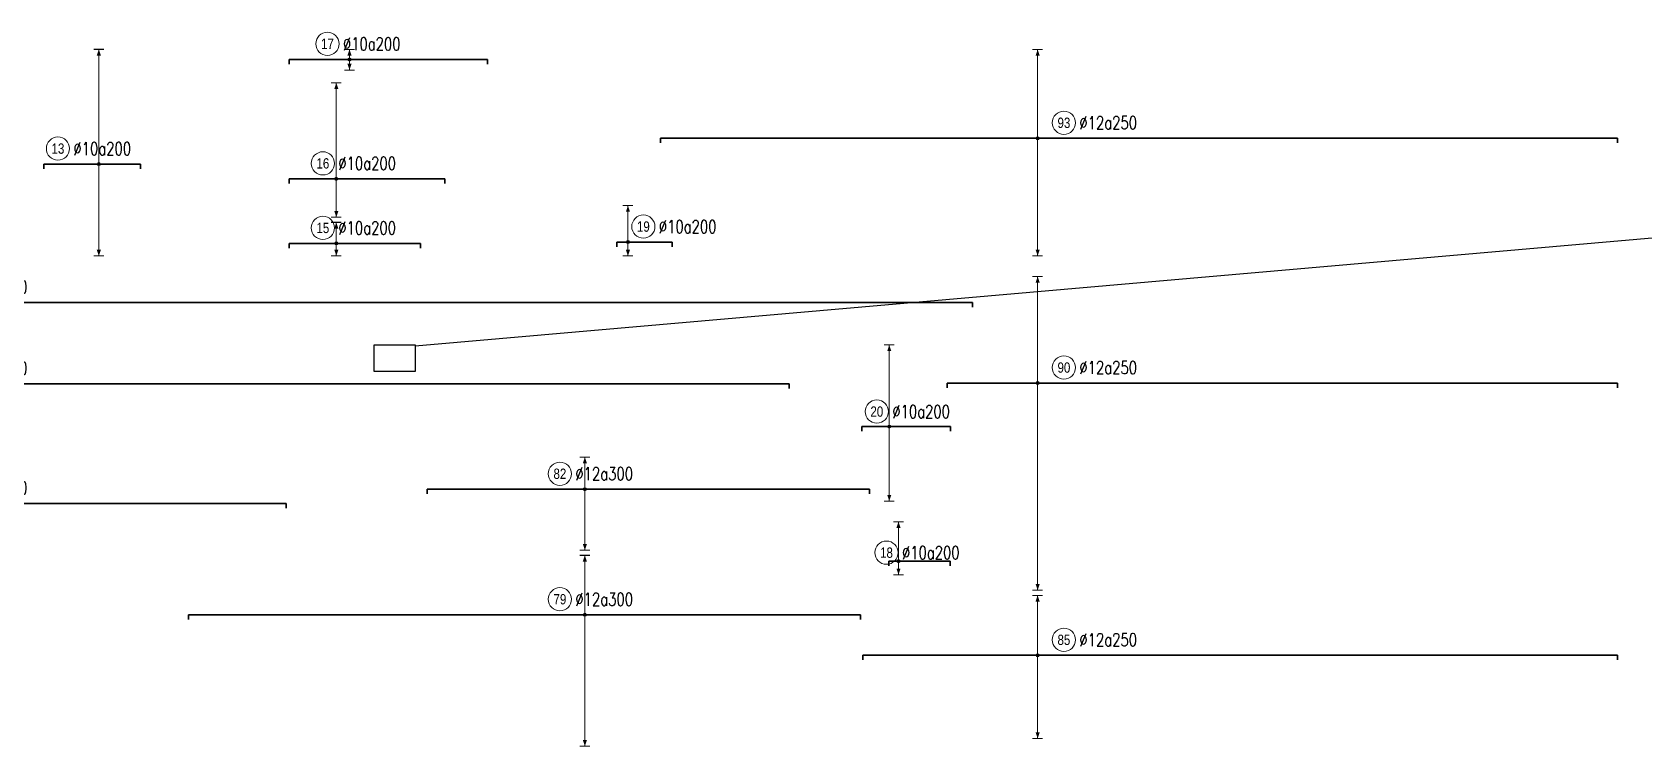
# Model space of a CAD drawing. Header units: millimetres. Extents: x -415354 to 883813, y -531490 to 486716.
# Drawn here: x 155525 to 217984, y 685 to 28362 of the extents above; entities that cross this region are included whole.
import ezdxf
from ezdxf.enums import TextEntityAlignment as Align

# ---------------------------------------------------------------- set-up
doc = ezdxf.new("R2010")
doc.units = ezdxf.units.MM
doc.header["$MEASUREMENT"] = 0
for name, color, linetype, lineweight in [('NDC_S_DIM', 1, 'Continuous', 15), ('NDC_S_REBAR', 4, 'Continuous', 35), ('NDC_S_VN TEXT', 7, 'Continuous', 20)]:
    doc.layers.add(name, color=color, linetype=linetype, lineweight=lineweight)
doc.styles.add('ARIAL', font='arial.ttf', dxfattribs={"width": 0.8})
doc.styles.add('NDC_EN TXT', font='romans.shx', dxfattribs={"width": 0.8})

# ---------------------------------------------------------------- blocks, each defined once
blk = doc.blocks.new('*U164')
h = blk.add_hatch(color=6)
edge = h.paths.add_edge_path()
edge.add_arc((-2.99, 0), 0.3, 0, 360)
at = {"layer": 'NDC_S_DIM', "color": 8}
for q in [(-2.99, 22.22), (-2.99, -17.78)]:
    blk.add_line((-2.99, 0), q, dxfattribs=at)
for points in [[(-3.99, 22.22, 0.2, 0.2, 0), (-1.99, 22.22, 0, 0, 0)], [(-3.99, -17.78, 0.2, 0.2, 0), (-1.99, -17.78, 0, 0, 0)]]:
    blk.add_lwpolyline(points, format="xyseb", dxfattribs=at)
at = {"layer": 'NDC_S_DIM'}
blk.add_circle((-10.91, 3), 2.25, dxfattribs=at)
at = {"layer": 'NDC_S_DIM', "color": 6}
blk.add_circle((-2.99, 0), 0.3, dxfattribs=at)
at = {"layer": 'NDC_S_DIM', "color": 8}
for points in [[(-3.39, 21.02), (-2.99, 22.22), (-2.59, 21.02)], [(-3.39, -16.58), (-2.99, -17.78), (-2.59, -16.58)]]:
    blk.add_solid(points, dxfattribs=at)
at = {"layer": 'NDC_S_REBAR'}
for p, q in [((0, 0), (-13.63, 0)), ((-13.63, 0), (-13.63, -0.9)), ((0, 0), (5.08, 0)), ((5.08, 0), (5.08, -0.9)), ((-13.63, -0.9), (-13.63, -0.9)), ((5.08, -0.9), (5.08, -0.9))]:
    blk.add_line(p, q, dxfattribs=at)
at = {"layer": 'NDC_S_VN TEXT', "style": 'ARIAL', "width": 0.8}
blk.add_attdef('KHT', text='', height=2, dxfattribs=at).set_placement((-10.91, 3), align=Align.MIDDLE_CENTER)
at = {"layer": 'NDC_S_VN TEXT', "color": 3, "style": 'NDC_EN TXT', "width": 0.75}
blk.add_attdef('DKT', (-7.91, 1.75), '', height=2.5, dxfattribs=at)
blk = doc.blocks.new('*U128')
h = blk.add_hatch(color=6)
edge = h.paths.add_edge_path()
edge.add_arc((1.28, 0), 0.3, 0, 360)
at = {"layer": 'NDC_S_DIM', "color": 8}
for q in [(1.28, 1.97), (1.28, -2.03)]:
    blk.add_line((1.28, 0), q, dxfattribs=at)
for points in [[(0.28, 1.97, 0.2, 0.2, 0), (2.28, 1.97, 0, 0, 0)], [(0.28, -2.03, 0.2, 0.2, 0), (2.28, -2.03, 0, 0, 0)]]:
    blk.add_lwpolyline(points, format="xyseb", dxfattribs=at)
at = {"layer": 'NDC_S_DIM'}
blk.add_circle((-3, 3.04), 2.25, dxfattribs=at)
at = {"layer": 'NDC_S_DIM', "color": 6}
blk.add_circle((1.28, 0), 0.3, dxfattribs=at)
at = {"layer": 'NDC_S_DIM', "color": 8}
for points in [[(0.88, 0.77), (1.28, 1.97), (1.68, 0.77)], [(0.88, -0.83), (1.28, -2.03), (1.68, -0.83)]]:
    blk.add_solid(points, dxfattribs=at)
at = {"layer": 'NDC_S_REBAR'}
for p, q in [((0, 0), (-10.43, 0)), ((-10.43, 0), (-10.43, -0.9)), ((0, 0), (28.02, 0)), ((28.02, 0), (28.02, -0.9)), ((-10.43, -0.9), (-10.43, -0.9)), ((28.02, -0.9), (28.02, -0.9))]:
    blk.add_line(p, q, dxfattribs=at)
at = {"layer": 'NDC_S_VN TEXT', "style": 'ARIAL', "width": 0.8}
blk.add_attdef('KHT', text='', height=2, dxfattribs=at).set_placement((-3, 3.04), align=Align.MIDDLE_CENTER)
at = {"layer": 'NDC_S_VN TEXT', "color": 3, "style": 'NDC_EN TXT', "width": 0.75}
blk.add_attdef('DKT', (0, 1.79), '', height=2.5, dxfattribs=at)
blk = doc.blocks.new('*U120')
h = blk.add_hatch(color=6)
edge = h.paths.add_edge_path()
edge.add_arc((-5.03, 0), 0.3, 0, 360)
at = {"layer": 'NDC_S_DIM', "color": 8}
for q in [(-5.03, 5.55), (-5.03, -4.2)]:
    blk.add_line((-5.03, 0), q, dxfattribs=at)
for points in [[(-6.03, 5.55, 0.2, 0.2, 0), (-4.03, 5.55, 0, 0, 0)], [(-6.03, -4.2, 0.2, 0.2, 0), (-4.03, -4.2, 0, 0, 0)]]:
    blk.add_lwpolyline(points, format="xyseb", dxfattribs=at)
at = {"layer": 'NDC_S_DIM'}
blk.add_circle((-9.87, 3), 2.25, dxfattribs=at)
at = {"layer": 'NDC_S_DIM', "color": 6}
blk.add_circle((-5.03, 0), 0.3, dxfattribs=at)
at = {"layer": 'NDC_S_DIM', "color": 8}
for points in [[(-5.43, 4.35), (-5.03, 5.55), (-4.63, 4.35)], [(-5.43, -3), (-5.03, -4.2), (-4.63, -3)]]:
    blk.add_solid(points, dxfattribs=at)
at = {"layer": 'NDC_S_REBAR'}
for p, q in [((0, 0), (-68.26, 0)), ((-68.26, 0), (-68.26, -0.9)), ((0, 0), (187.44, 0)), ((187.44, 0), (187.44, -0.9)), ((-68.26, -0.9), (-68.26, -0.9)), ((187.44, -0.9), (187.44, -0.9))]:
    blk.add_line(p, q, dxfattribs=at)
at = {"layer": 'NDC_S_VN TEXT', "style": 'ARIAL', "width": 0.8}
blk.add_attdef('KHT', text='', height=2, dxfattribs=at).set_placement((-9.87, 3), align=Align.MIDDLE_CENTER)
at = {"layer": 'NDC_S_VN TEXT', "color": 3, "style": 'NDC_EN TXT', "width": 0.75}
blk.add_attdef('DKT', (-6.87, 1.75), '', height=2.5, dxfattribs=at)
blk = doc.blocks.new('*U107')
h = blk.add_hatch(color=6)
edge = h.paths.add_edge_path()
edge.add_arc((-3.14, 0), 0.3, 0, 360)
at = {"layer": 'NDC_S_DIM', "color": 8}
for q in [(-3.14, 18.58), (-3.14, -7.42)]:
    blk.add_line((-3.14, 0), q, dxfattribs=at)
for points in [[(-4.14, 18.58, 0.2, 0.2, 0), (-2.14, 18.58, 0, 0, 0)], [(-4.14, -7.42, 0.2, 0.2, 0), (-2.14, -7.42, 0, 0, 0)]]:
    blk.add_lwpolyline(points, format="xyseb", dxfattribs=at)
at = {"layer": 'NDC_S_DIM'}
blk.add_circle((-5.75, 3), 2.25, dxfattribs=at)
at = {"layer": 'NDC_S_DIM', "color": 6}
blk.add_circle((-3.14, 0), 0.3, dxfattribs=at)
at = {"layer": 'NDC_S_DIM', "color": 8}
for points in [[(-3.54, 17.38), (-3.14, 18.58), (-2.74, 17.38)], [(-3.54, -6.22), (-3.14, -7.42), (-2.74, -6.22)]]:
    blk.add_solid(points, dxfattribs=at)
at = {"layer": 'NDC_S_REBAR'}
for p, q in [((0, 0), (-12.29, 0)), ((-12.29, 0), (-12.29, -0.9)), ((0, 0), (17.91, 0)), ((17.91, 0), (17.91, -0.9)), ((-12.29, -0.9), (-12.29, -0.9)), ((17.91, -0.9), (17.91, -0.9))]:
    blk.add_line(p, q, dxfattribs=at)
at = {"layer": 'NDC_S_VN TEXT', "style": 'ARIAL', "width": 0.8}
blk.add_attdef('KHT', text='', height=2, dxfattribs=at).set_placement((-5.75, 3), align=Align.MIDDLE_CENTER)
at = {"layer": 'NDC_S_VN TEXT', "color": 3, "style": 'NDC_EN TXT', "width": 0.75}
blk.add_attdef('DKT', (-2.75, 1.75), '', height=2.5, dxfattribs=at)
blk = doc.blocks.new('*U290')
h = blk.add_hatch(color=6)
edge = h.paths.add_edge_path()
edge.add_arc((-5.03, 0), 0.3, 0, 360)
at = {"layer": 'NDC_S_DIM', "color": 8}
for q in [(-5.03, 8.95), (-5.03, -6.05)]:
    blk.add_line((-5.03, 0), q, dxfattribs=at)
for points in [[(-6.03, 8.95, 0.2, 0.2, 0), (-4.03, 8.95, 0, 0, 0)], [(-6.03, -6.05, 0.2, 0.2, 0), (-4.03, -6.05, 0, 0, 0)]]:
    blk.add_lwpolyline(points, format="xyseb", dxfattribs=at)
at = {"layer": 'NDC_S_DIM'}
blk.add_circle((-9.87, 3), 2.25, dxfattribs=at)
at = {"layer": 'NDC_S_DIM', "color": 6}
blk.add_circle((-5.03, 0), 0.3, dxfattribs=at)
at = {"layer": 'NDC_S_DIM', "color": 8}
for points in [[(-5.43, 7.75), (-5.03, 8.95), (-4.63, 7.75)], [(-5.43, -4.85), (-5.03, -6.05), (-4.63, -4.85)]]:
    blk.add_solid(points, dxfattribs=at)
at = {"layer": 'NDC_S_REBAR'}
for p, q in [((0, 0), (-68.26, 0)), ((-68.26, 0), (-68.26, -0.9)), ((0, 0), (54.44, 0)), ((54.44, 0), (54.44, -0.9)), ((-68.26, -0.9), (-68.26, -0.9)), ((54.44, -0.9), (54.44, -0.9))]:
    blk.add_line(p, q, dxfattribs=at)
at = {"layer": 'NDC_S_VN TEXT', "style": 'ARIAL', "width": 0.8}
blk.add_attdef('KHT', text='', height=2, dxfattribs=at).set_placement((-9.87, 3), align=Align.MIDDLE_CENTER)
at = {"layer": 'NDC_S_VN TEXT', "color": 3, "style": 'NDC_EN TXT', "width": 0.75}
blk.add_attdef('DKT', (-6.87, 1.75), '', height=2.5, dxfattribs=at)
blk = doc.blocks.new('*U291')
h = blk.add_hatch(color=6)
edge = h.paths.add_edge_path()
edge.add_arc((-5.03, 0), 0.3, 0, 360)
at = {"layer": 'NDC_S_DIM', "color": 8}
for q in [(-5.03, 6.2), (-5.03, -11.8)]:
    blk.add_line((-5.03, 0), q, dxfattribs=at)
for points in [[(-6.03, 6.2, 0.2, 0.2, 0), (-4.03, 6.2, 0, 0, 0)], [(-6.03, -11.8, 0.2, 0.2, 0), (-4.03, -11.8, 0, 0, 0)]]:
    blk.add_lwpolyline(points, format="xyseb", dxfattribs=at)
at = {"layer": 'NDC_S_DIM'}
blk.add_circle((-9.87, 3), 2.25, dxfattribs=at)
at = {"layer": 'NDC_S_DIM', "color": 6}
blk.add_circle((-5.03, 0), 0.3, dxfattribs=at)
at = {"layer": 'NDC_S_DIM', "color": 8}
for points in [[(-5.43, 5), (-5.03, 6.2), (-4.63, 5)], [(-5.43, -10.6), (-5.03, -11.8), (-4.63, -10.6)]]:
    blk.add_solid(points, dxfattribs=at)
at = {"layer": 'NDC_S_REBAR'}
for p, q in [((0, 0), (-35.6, 0)), ((-35.6, 0), (-35.6, -0.9)), ((0, 0), (50.1, 0)), ((50.1, 0), (50.1, -0.9)), ((-35.6, -0.9), (-35.6, -0.9)), ((50.1, -0.9), (50.1, -0.9))]:
    blk.add_line(p, q, dxfattribs=at)
at = {"layer": 'NDC_S_VN TEXT', "style": 'ARIAL', "width": 0.8}
blk.add_attdef('KHT', text='', height=2, dxfattribs=at).set_placement((-9.87, 3), align=Align.MIDDLE_CENTER)
at = {"layer": 'NDC_S_VN TEXT', "color": 3, "style": 'NDC_EN TXT', "width": 0.75}
blk.add_attdef('DKT', (-6.87, 1.75), '', height=2.5, dxfattribs=at)
blk = doc.blocks.new('*U299')
h = blk.add_hatch(color=6)
edge = h.paths.add_edge_path()
edge.add_arc((-5.03, 0), 0.3, 0, 360)
at = {"layer": 'NDC_S_DIM', "color": 8}
for q in [(-5.03, 11.5), (-5.03, -25.48)]:
    blk.add_line((-5.03, 0), q, dxfattribs=at)
for points in [[(-6.03, 11.5, 0.2, 0.2, 0), (-4.03, 11.5, 0, 0, 0)], [(-6.03, -25.48, 0.2, 0.2, 0), (-4.03, -25.48, 0, 0, 0)]]:
    blk.add_lwpolyline(points, format="xyseb", dxfattribs=at)
at = {"layer": 'NDC_S_DIM'}
blk.add_circle((-9.87, 3), 2.25, dxfattribs=at)
at = {"layer": 'NDC_S_DIM', "color": 6}
blk.add_circle((-5.03, 0), 0.3, dxfattribs=at)
at = {"layer": 'NDC_S_DIM', "color": 8}
for points in [[(-5.43, 10.3), (-5.03, 11.5), (-4.63, 10.3)], [(-5.43, -24.28), (-5.03, -25.48), (-4.63, -24.28)]]:
    blk.add_solid(points, dxfattribs=at)
at = {"layer": 'NDC_S_REBAR'}
for p, q in [((0, 0), (-81.85, 0)), ((-81.85, 0), (-81.85, -0.9)), ((0, 0), (48.35, 0)), ((48.35, 0), (48.35, -0.9)), ((-81.85, -0.9), (-81.85, -0.9)), ((48.35, -0.9), (48.35, -0.9))]:
    blk.add_line(p, q, dxfattribs=at)
at = {"layer": 'NDC_S_VN TEXT', "style": 'ARIAL', "width": 0.8}
blk.add_attdef('KHT', text='', height=2, dxfattribs=at).set_placement((-9.87, 3), align=Align.MIDDLE_CENTER)
at = {"layer": 'NDC_S_VN TEXT', "color": 3, "style": 'NDC_EN TXT', "width": 0.75}
blk.add_attdef('DKT', (-6.87, 1.75), '', height=2.5, dxfattribs=at)
blk = doc.blocks.new('*U315')
h = blk.add_hatch(color=6)
edge = h.paths.add_edge_path()
edge.add_arc((-2.99, 0), 0.3, 0, 360)
at = {"layer": 'NDC_S_DIM', "color": 8}
for q in [(-2.99, 17.19), (-2.99, -22.78)]:
    blk.add_line((-2.99, 0), q, dxfattribs=at)
for points in [[(-3.99, 17.19, 0.2, 0.2, 0), (-1.99, 17.19, 0, 0, 0)], [(-3.99, -22.78, 0.2, 0.2, 0), (-1.99, -22.78, 0, 0, 0)]]:
    blk.add_lwpolyline(points, format="xyseb", dxfattribs=at)
at = {"layer": 'NDC_S_DIM'}
blk.add_circle((2.1, 3), 2.25, dxfattribs=at)
at = {"layer": 'NDC_S_DIM', "color": 6}
blk.add_circle((-2.99, 0), 0.3, dxfattribs=at)
at = {"layer": 'NDC_S_DIM', "color": 8}
for points in [[(-3.39, 15.99), (-2.99, 17.19), (-2.59, 15.99)], [(-3.39, -21.58), (-2.99, -22.78), (-2.59, -21.58)]]:
    blk.add_solid(points, dxfattribs=at)
at = {"layer": 'NDC_S_REBAR'}
for p, q in [((0, 0), (-76.05, 0)), ((-76.05, 0), (-76.05, -0.9)), ((0, 0), (109.4, 0)), ((109.4, 0), (109.4, -0.9)), ((-76.05, -0.9), (-76.05, -0.9)), ((109.4, -0.9), (109.4, -0.9))]:
    blk.add_line(p, q, dxfattribs=at)
at = {"layer": 'NDC_S_VN TEXT', "style": 'ARIAL', "width": 0.8}
blk.add_attdef('KHT', text='', height=2, dxfattribs=at).set_placement((2.1, 3), align=Align.MIDDLE_CENTER)
at = {"layer": 'NDC_S_VN TEXT', "color": 3, "style": 'NDC_EN TXT', "width": 0.75}
blk.add_attdef('DKT', (5.1, 1.75), '', height=2.5, dxfattribs=at)
blk = doc.blocks.new('*U328')
h = blk.add_hatch(color=6)
edge = h.paths.add_edge_path()
edge.add_arc((-2.99, 0), 0.3, 0, 360)
at = {"layer": 'NDC_S_DIM', "color": 8}
for q in [(-2.99, 20.63), (-2.99, -40.12)]:
    blk.add_line((-2.99, 0), q, dxfattribs=at)
for points in [[(-3.99, 20.63, 0.2, 0.2, 0), (-1.99, 20.63, 0, 0, 0)], [(-3.99, -40.12, 0.2, 0.2, 0), (-1.99, -40.12, 0, 0, 0)]]:
    blk.add_lwpolyline(points, format="xyseb", dxfattribs=at)
at = {"layer": 'NDC_S_DIM'}
blk.add_circle((2.1, 3), 2.25, dxfattribs=at)
at = {"layer": 'NDC_S_DIM', "color": 6}
blk.add_circle((-2.99, 0), 0.3, dxfattribs=at)
at = {"layer": 'NDC_S_DIM', "color": 8}
for points in [[(-3.39, 19.43), (-2.99, 20.63), (-2.59, 19.43)], [(-3.39, -38.92), (-2.99, -40.12), (-2.59, -38.92)]]:
    blk.add_solid(points, dxfattribs=at)
at = {"layer": 'NDC_S_REBAR'}
for p, q in [((0, 0), (-20.54, 0)), ((-20.54, 0), (-20.54, -0.9)), ((0, 0), (109.4, 0)), ((109.4, 0), (109.4, -0.9)), ((-20.54, -0.9), (-20.54, -0.9)), ((109.4, -0.9), (109.4, -0.9))]:
    blk.add_line(p, q, dxfattribs=at)
at = {"layer": 'NDC_S_VN TEXT', "style": 'ARIAL', "width": 0.8}
blk.add_attdef('KHT', text='', height=2, dxfattribs=at).set_placement((2.1, 3), align=Align.MIDDLE_CENTER)
at = {"layer": 'NDC_S_VN TEXT', "color": 3, "style": 'NDC_EN TXT', "width": 0.75}
blk.add_attdef('DKT', (5.1, 1.75), '', height=2.5, dxfattribs=at)
blk = doc.blocks.new('*U327')
h = blk.add_hatch(color=6)
edge = h.paths.add_edge_path()
edge.add_arc((-2.99, 0), 0.3, 0, 360)
at = {"layer": 'NDC_S_DIM', "color": 8}
for q in [(-2.99, 11.61), (-2.99, -16.14)]:
    blk.add_line((-2.99, 0), q, dxfattribs=at)
for points in [[(-3.99, 11.61, 0.2, 0.2, 0), (-1.99, 11.61, 0, 0, 0)], [(-3.99, -16.14, 0.2, 0.2, 0), (-1.99, -16.14, 0, 0, 0)]]:
    blk.add_lwpolyline(points, format="xyseb", dxfattribs=at)
at = {"layer": 'NDC_S_DIM'}
blk.add_circle((2.1, 3), 2.25, dxfattribs=at)
at = {"layer": 'NDC_S_DIM', "color": 6}
blk.add_circle((-2.99, 0), 0.3, dxfattribs=at)
at = {"layer": 'NDC_S_DIM', "color": 8}
for points in [[(-3.39, 10.41), (-2.99, 11.61), (-2.59, 10.41)], [(-3.39, -14.94), (-2.99, -16.14), (-2.59, -14.94)]]:
    blk.add_solid(points, dxfattribs=at)
at = {"layer": 'NDC_S_REBAR'}
for p, q in [((0, 0), (-36.84, 0)), ((-36.84, 0), (-36.84, -0.9)), ((0, 0), (109.4, 0)), ((109.4, 0), (109.4, -0.9)), ((-36.84, -0.9), (-36.84, -0.9)), ((109.4, -0.9), (109.4, -0.9))]:
    blk.add_line(p, q, dxfattribs=at)
at = {"layer": 'NDC_S_VN TEXT', "style": 'ARIAL', "width": 0.8}
blk.add_attdef('KHT', text='', height=2, dxfattribs=at).set_placement((2.1, 3), align=Align.MIDDLE_CENTER)
at = {"layer": 'NDC_S_VN TEXT', "color": 3, "style": 'NDC_EN TXT', "width": 0.75}
blk.add_attdef('DKT', (5.1, 1.75), '', height=2.5, dxfattribs=at)
blk = doc.blocks.new('*U872')
h = blk.add_hatch(color=6)
edge = h.paths.add_edge_path()
edge.add_arc((-5.03, 0), 0.3, 0, 360)
at = {"layer": 'NDC_S_DIM', "color": 8}
for q in [(-5.03, 10.51), (-5.03, -13.24)]:
    blk.add_line((-5.03, 0), q, dxfattribs=at)
for points in [[(-6.03, 10.51, 0.2, 0.2, 0), (-4.03, 10.51, 0, 0, 0)], [(-6.03, -13.24, 0.2, 0.2, 0), (-4.03, -13.24, 0, 0, 0)]]:
    blk.add_lwpolyline(points, format="xyseb", dxfattribs=at)
at = {"layer": 'NDC_S_DIM'}
blk.add_circle((-9.87, 3), 2.25, dxfattribs=at)
at = {"layer": 'NDC_S_DIM', "color": 6}
blk.add_circle((-5.03, 0), 0.3, dxfattribs=at)
at = {"layer": 'NDC_S_DIM', "color": 8}
for points in [[(-5.43, 9.31), (-5.03, 10.51), (-4.63, 9.31)], [(-5.43, -12.04), (-5.03, -13.24), (-4.63, -12.04)]]:
    blk.add_solid(points, dxfattribs=at)
at = {"layer": 'NDC_S_REBAR'}
for p, q in [((0, 0), (-68.26, 0)), ((-68.26, 0), (-68.26, -0.9)), ((0, 0), (151.92, 0)), ((151.92, 0), (151.92, -0.9)), ((-68.26, -0.9), (-68.26, -0.9)), ((151.92, -0.9), (151.92, -0.9))]:
    blk.add_line(p, q, dxfattribs=at)
at = {"layer": 'NDC_S_VN TEXT', "style": 'ARIAL', "width": 0.8}
blk.add_attdef('KHT', text='', height=2, dxfattribs=at).set_placement((-9.87, 3), align=Align.MIDDLE_CENTER)
at = {"layer": 'NDC_S_VN TEXT', "color": 3, "style": 'NDC_EN TXT', "width": 0.75}
blk.add_attdef('DKT', (-6.87, 1.75), '', height=2.5, dxfattribs=at)
blk = doc.blocks.new('*U886')
h = blk.add_hatch(color=6)
edge = h.paths.add_edge_path()
edge.add_arc((-3.14, 0), 0.3, 0, 360)
at = {"layer": 'NDC_S_DIM', "color": 8}
for q in [(-3.14, 7.07), (-3.14, -2.68)]:
    blk.add_line((-3.14, 0), q, dxfattribs=at)
for points in [[(-4.14, 7.07, 0.2, 0.2, 0), (-2.14, 7.07, 0, 0, 0)], [(-4.14, -2.68, 0.2, 0.2, 0), (-2.14, -2.68, 0, 0, 0)]]:
    blk.add_lwpolyline(points, format="xyseb", dxfattribs=at)
at = {"layer": 'NDC_S_DIM'}
blk.add_circle((-0.15, 3), 2.25, dxfattribs=at)
at = {"layer": 'NDC_S_DIM', "color": 6}
blk.add_circle((-3.14, 0), 0.3, dxfattribs=at)
at = {"layer": 'NDC_S_DIM', "color": 8}
for points in [[(-3.54, 5.87), (-3.14, 7.07), (-2.74, 5.87)], [(-3.54, -1.48), (-3.14, -2.68), (-2.74, -1.48)]]:
    blk.add_solid(points, dxfattribs=at)
at = {"layer": 'NDC_S_REBAR'}
for p, q in [((0, 0), (-5.28, 0)), ((-5.28, 0), (-5.28, -0.9)), ((0, 0), (5.4, 0)), ((5.4, 0), (5.4, -0.9)), ((-5.28, -0.9), (-5.28, -0.9)), ((5.4, -0.9), (5.4, -0.9))]:
    blk.add_line(p, q, dxfattribs=at)
at = {"layer": 'NDC_S_VN TEXT', "style": 'ARIAL', "width": 0.8}
blk.add_attdef('KHT', text='', height=2, dxfattribs=at).set_placement((-0.15, 3), align=Align.MIDDLE_CENTER)
at = {"layer": 'NDC_S_VN TEXT', "color": 3, "style": 'NDC_EN TXT', "width": 0.75}
blk.add_attdef('DKT', (2.85, 1.75), '', height=2.5, dxfattribs=at)
blk = doc.blocks.new('*U887')
h = blk.add_hatch(color=6)
edge = h.paths.add_edge_path()
edge.add_arc((-3.14, 0), 0.3, 0, 360)
at = {"layer": 'NDC_S_DIM', "color": 8}
for q in [(-3.14, 4.08), (-3.14, -2.42)]:
    blk.add_line((-3.14, 0), q, dxfattribs=at)
for points in [[(-4.14, 4.08, 0.2, 0.2, 0), (-2.14, 4.08, 0, 0, 0)], [(-4.14, -2.42, 0.2, 0.2, 0), (-2.14, -2.42, 0, 0, 0)]]:
    blk.add_lwpolyline(points, format="xyseb", dxfattribs=at)
at = {"layer": 'NDC_S_DIM'}
blk.add_circle((-5.75, 3), 2.25, dxfattribs=at)
at = {"layer": 'NDC_S_DIM', "color": 6}
blk.add_circle((-3.14, 0), 0.3, dxfattribs=at)
at = {"layer": 'NDC_S_DIM', "color": 8}
for points in [[(-3.54, 2.88), (-3.14, 4.08), (-2.74, 2.88)], [(-3.54, -1.22), (-3.14, -2.42), (-2.74, -1.22)]]:
    blk.add_solid(points, dxfattribs=at)
at = {"layer": 'NDC_S_REBAR'}
for p, q in [((0, 0), (-12.29, 0)), ((-12.29, 0), (-12.29, -0.9)), ((0, 0), (13.16, 0)), ((13.16, 0), (13.16, -0.9)), ((-12.29, -0.9), (-12.29, -0.9)), ((13.16, -0.9), (13.16, -0.9))]:
    blk.add_line(p, q, dxfattribs=at)
at = {"layer": 'NDC_S_VN TEXT', "style": 'ARIAL', "width": 0.8}
blk.add_attdef('KHT', text='', height=2, dxfattribs=at).set_placement((-5.75, 3), align=Align.MIDDLE_CENTER)
at = {"layer": 'NDC_S_VN TEXT', "color": 3, "style": 'NDC_EN TXT', "width": 0.75}
blk.add_attdef('DKT', (-2.75, 1.75), '', height=2.5, dxfattribs=at)
blk = doc.blocks.new('*U1064')
h = blk.add_hatch(color=6)
edge = h.paths.add_edge_path()
edge.add_arc((-7.39, 0), 0.3, 0, 360)
at = {"layer": 'NDC_S_DIM', "color": 8}
for q in [(-7.39, 7.63), (-7.39, -2.62)]:
    blk.add_line((-7.39, 0), q, dxfattribs=at)
for points in [[(-8.39, 7.63, 0.2, 0.2, 0), (-6.39, 7.63, 0, 0, 0)], [(-8.39, -2.62, 0.2, 0.2, 0), (-6.39, -2.62, 0, 0, 0)]]:
    blk.add_lwpolyline(points, format="xyseb", dxfattribs=at)
at = {"layer": 'NDC_S_DIM'}
blk.add_circle((-9.72, 1.65), 2.25, dxfattribs=at)
at = {"layer": 'NDC_S_DIM', "color": 6}
blk.add_circle((-7.39, 0), 0.3, dxfattribs=at)
at = {"layer": 'NDC_S_DIM', "color": 8}
for points in [[(-7.79, 6.43), (-7.39, 7.63), (-6.99, 6.43)], [(-7.79, -1.42), (-7.39, -2.62), (-6.99, -1.42)]]:
    blk.add_solid(points, dxfattribs=at)
at = {"layer": 'NDC_S_REBAR'}
for p, q in [((0, 0), (-9.24, 0)), ((-9.24, 0), (-9.24, -0.9)), ((0, 0), (2.63, 0)), ((2.63, 0), (2.63, -0.9)), ((-9.24, -0.9), (-9.24, -0.9)), ((2.63, -0.9), (2.63, -0.9))]:
    blk.add_line(p, q, dxfattribs=at)
at = {"layer": 'NDC_S_VN TEXT', "style": 'ARIAL', "width": 0.8}
blk.add_attdef('KHT', text='', height=2, dxfattribs=at).set_placement((-9.72, 1.65), align=Align.MIDDLE_CENTER)
at = {"layer": 'NDC_S_VN TEXT', "color": 3, "style": 'NDC_EN TXT', "width": 0.75}
blk.add_attdef('DKT', (-6.72, 0.4), '', height=2.5, dxfattribs=at)
blk = doc.blocks.new('*U1065')
h = blk.add_hatch(color=6)
edge = h.paths.add_edge_path()
edge.add_arc((-3.93, 0), 0.3, 0, 360)
at = {"layer": 'NDC_S_DIM', "color": 8}
for q in [(-3.93, 15.81), (-3.93, -14.44)]:
    blk.add_line((-3.93, 0), q, dxfattribs=at)
for points in [[(-4.93, 15.81, 0.2, 0.2, 0), (-2.93, 15.81, 0, 0, 0)], [(-4.93, -14.44, 0.2, 0.2, 0), (-2.93, -14.44, 0, 0, 0)]]:
    blk.add_lwpolyline(points, format="xyseb", dxfattribs=at)
at = {"layer": 'NDC_S_DIM'}
blk.add_circle((-6.34, 2.9), 2.25, dxfattribs=at)
at = {"layer": 'NDC_S_DIM', "color": 6}
blk.add_circle((-3.93, 0), 0.3, dxfattribs=at)
at = {"layer": 'NDC_S_DIM', "color": 8}
for points in [[(-4.33, 14.61), (-3.93, 15.81), (-3.53, 14.61)], [(-4.33, -13.24), (-3.93, -14.44), (-3.53, -13.24)]]:
    blk.add_solid(points, dxfattribs=at)
at = {"layer": 'NDC_S_REBAR'}
for p, q in [((0, 0), (-9.24, 0)), ((-9.24, 0), (-9.24, -0.9)), ((0, 0), (7.96, 0)), ((7.96, 0), (7.96, -0.9)), ((-9.24, -0.9), (-9.24, -0.9)), ((7.96, -0.9), (7.96, -0.9))]:
    blk.add_line(p, q, dxfattribs=at)
at = {"layer": 'NDC_S_VN TEXT', "style": 'ARIAL', "width": 0.8}
blk.add_attdef('KHT', text='', height=2, dxfattribs=at).set_placement((-6.34, 2.9), align=Align.MIDDLE_CENTER)
at = {"layer": 'NDC_S_VN TEXT', "color": 3, "style": 'NDC_EN TXT', "width": 0.75}
blk.add_attdef('DKT', (-3.34, 1.65), '', height=2.5, dxfattribs=at)

msp = doc.modelspace()

# ---------------------------------------------------------------- linework, layer by layer
msp.add_line((232328, 21601.2), (170365.8, 16208.2))
msp.add_lwpolyline([(168776.5, 16252.6), (170365.8, 16252.6), (170365.8, 15215.5), (168776.5, 15215.5)], close=True)

# ---------------------------------------------------------------- block references
at = {"xscale": 200, "yscale": 200, "zscale": 200}
for name, p, values in [('*U128', (167565.3, 27305.1), {'KHT': '17', 'DKT': '%%c10a200'}), ('*U164', (158704.1, 23256.1), {'KHT': '13', 'DKT': '%%c10a200'}), ('*U315', (195090.4, 24256), {'KHT': '93', 'DKT': '%%c12a250'}), ('*U107', (167938.9, 22683.2), {'KHT': '16', 'DKT': '%%c10a200'}), ('*U886', (179240.9, 20235.2), {'KHT': '19', 'DKT': '%%c10a200'}), ('*U887', (167938.9, 20183.7), {'KHT': '15', 'DKT': '%%c10a200'}), ('*U120', (154482, 17889.3), {'KHT': '74', 'DKT': '%%c12a300'}), ('*U328', (195090.4, 14774.3), {'KHT': '90', 'DKT': '%%c12a250'}), ('*U872', (154482, 14748.2), {'KHT': '71', 'DKT': '%%c12a300'}), ('*U1065', (189527.3, 13088.5), {'KHT': '20', 'DKT': '%%c10a200'}), ('*U290', (154482, 10110.2), {'KHT': '68', 'DKT': '%%c12a300'}), ('*U291', (177950, 10660.3), {'KHT': '82', 'DKT': '%%c12a300'}), ('*U1064', (190577.3, 7873.5), {'KHT': '18', 'DKT': '%%c10a200'}), ('*U299', (177950, 5800), {'KHT': '79', 'DKT': '%%c12a300'}), ('*U327', (195090.4, 4227.3), {'KHT': '85', 'DKT': '%%c12a250'})]:
    msp.add_blockref(name, p, dxfattribs=at).add_auto_attribs(values)

doc.saveas('drawing.dxf')
